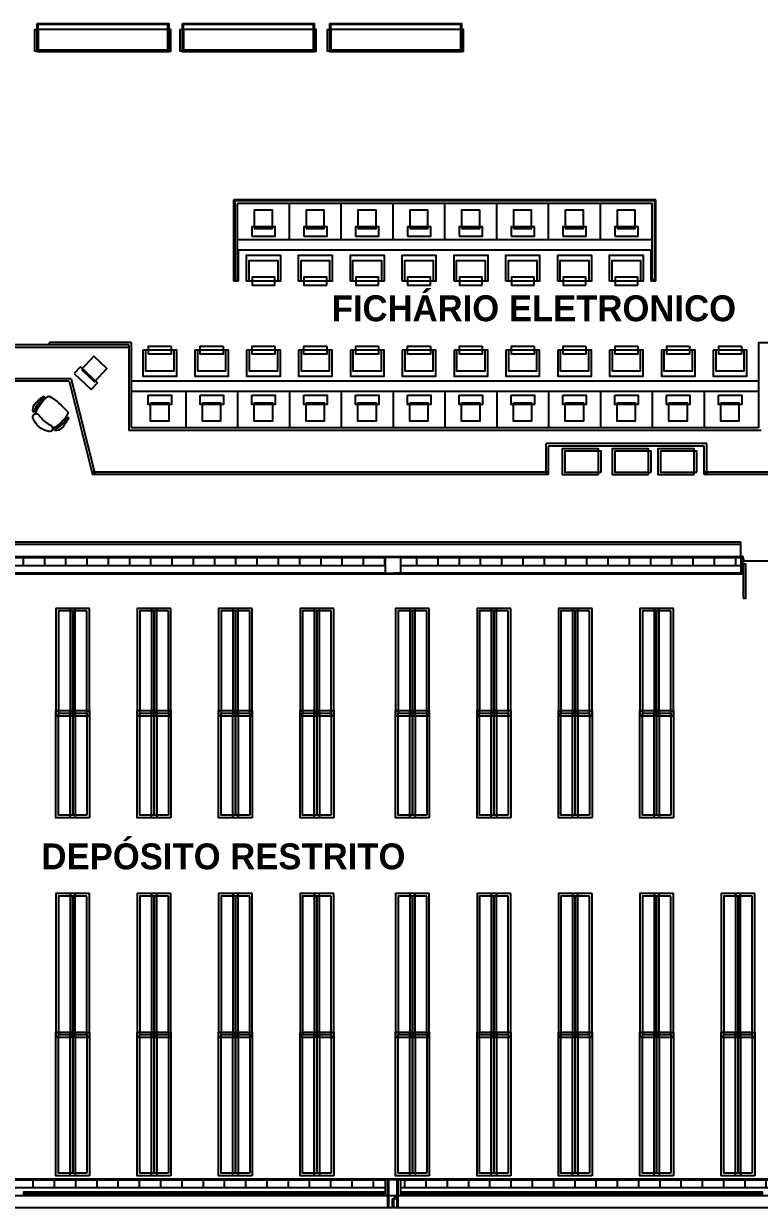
# Model space of a CAD drawing. Extents: x 2217 to 2324, y 363 to 419.
# Drawn here: x 2252.74 to 2266.94, y 364.52 to 387.34 of the extents above; entities that cross this region are included whole.
import ezdxf

# ---------------------------------------------------------------- set-up
doc = ezdxf.new("R2010")
doc.units = 0
doc.header["$LTSCALE"] = 12
doc.header["$MEASUREMENT"] = 0
for name, color, linetype in [('AISLACION', 2, 'CONTINUOUS'), ('ANAQUELES', 2, 'CONTINUOUS'), ('CARPINTERIA', 2, 'CONTINUOUS'), ('ESTRUCTURA', 7, 'CONTINUOUS'), ('MUEBLES', 2, 'CONTINUOUS'), ('MURO-INT', 4, 'CONTINUOUS'), ('NOMBRES3', 3, 'CONTINUOUS'), ('PREMOLDHORMIGON', 7, 'CONTINUOUS'), ('PUERTAS', 2, 'CONTINUOUS')]:
    doc.layers.add(name, color=color, linetype=linetype)
doc.styles.add('NOMBRES3', font='cityb___.ttf')
pattern_1 = [(315, (0, -0.082716), (0.006187184335, 0.006187184335), []), (45, (0, -0.082716), (-0.006187184335, 0.006187184335), [])]

# ---------------------------------------------------------------- blocks, each defined once
blk = doc.blocks.new('SILLA1')
at = {"layer": 'MUEBLES', "color": 1, "linetype": 'Continuous'}
for p, q in [((-0.304, -0.185), (-0.27, -0.191)), ((-0.296, -0.129), (-0.268, -0.133)), ((0.296, -0.129), (0.268, -0.133)), ((0.304, -0.185), (0.27, -0.191)), ((-0.306, -0.256), (-0.266, -0.266)), ((-0.298, -0.317), (-0.256, -0.327)), ((0.298, -0.317), (0.255, -0.328)), ((0.305, -0.257), (0.266, -0.266))]:
    blk.add_line(p, q, dxfattribs=at)
for centre, radius, start, end in [((-0.001, -1.77), 1.77, 82.7101, 97.2551), ((0.387, -0.305), 0.735, 162.634, 181.4864), ((-0.337, -0.122), 0.0422, 350.0508, 58.0661), ((0.169, -0.229), 0.475, 167.8541, 204.3433), ((0.394, -0.189), 0.665, 167.0312, 202.9145), ((-0.221, -0.047), 0.0333, 95.7412, 167.5521), ((-0.395, -0.189), 0.665, 337.0507, 12.934), ((0.221, -0.047), 0.0333, 12.4131, 84.224), ((-0.169, -0.229), 0.475, 335.6219, 12.1111), ((0.337, -0.122), 0.0422, 121.8991, 189.9144), ((-0.387, -0.305), 0.735, 358.4788, 17.3312), ((-0.181, -0.313), 0.167, 183.7268, 236.1993), ((-0.283, -0.434), 0.0209, 294.8472, 24.6135), ((-0.173, -0.489), 0.0617, 87.2905, 238.4128), ((0, 0.394), 0.839, 258.3017, 281.6635), ((0.173, -0.489), 0.0617, 301.5524, 92.6746), ((0.283, -0.434), 0.0209, 155.3517, 245.118), ((0.181, -0.314), 0.167, 303.7659, 356.2384), ((0, -0.191), 0.406, 239.6849, 300.2803)]:
    blk.add_arc(centre, radius, start, end, dxfattribs=at)
blk = doc.blocks.new('P1AULAS')
at = {"layer": 'PUERTAS'}
blk.add_line((1.48, 0.02), (0.02, 0.02), dxfattribs=at)
for points in [[(0.025, 0.73), (0.075, 0.73), (0.075, 0.075), (0.025, 0.075)], [(1.475, 0.73), (1.425, 0.73), (1.425, 0.075), (1.475, 0.075)], [(-0.02, -0.05), (0, -0.05), (0, 0.05), (-0.02, 0.05), (-0.02, 0.07), (0.02, 0.07), (0.02, 0.02), (0.04, 0.02), (0.02, -0.07), (-0.02, -0.07)], [(1.52, -0.05), (1.5, -0.05), (1.5, 0.05), (1.52, 0.05), (1.52, 0.07), (1.48, 0.07), (1.48, 0.02), (1.46, 0.02), (1.48, -0.07), (1.52, -0.07)]]:
    blk.add_lwpolyline(points, close=True, dxfattribs=at)
for centre in [(0.02, 0.075), (1.48, 0.075)]:
    blk.add_circle(centre, 0.005, dxfattribs=at)

msp = doc.modelspace()

# ---------------------------------------------------------------- hatches: boundary and pattern name
at = {"layer": 'AISLACION'}
h = msp.add_hatch(dxfattribs=at)
h.set_pattern_fill('ANSI37', color=8, scale=0.07, angle=-90, style=0)
h.set_pattern_definition(pattern_1)
h.paths.add_polyline_path([(2252.746, 364.769), (2252.746, 364.82), (2253.911, 364.82), (2253.911, 364.769)])
h = msp.add_hatch(dxfattribs=at)
h.set_pattern_fill('ANSI37', color=8, scale=0.07, angle=-90, style=0)
h.set_pattern_definition(pattern_1)
h.paths.add_polyline_path([(2253.916, 364.769), (2253.916, 364.82), (2255.081, 364.82), (2255.081, 364.769)])
h = msp.add_hatch(dxfattribs=at)
h.set_pattern_fill('ANSI37', color=8, scale=0.07, angle=-90, style=0)
h.set_pattern_definition(pattern_1)
h.paths.add_polyline_path([(2255.086, 364.769), (2255.086, 364.82), (2256.251, 364.82), (2256.251, 364.769)])
h = msp.add_hatch(dxfattribs=at)
h.set_pattern_fill('ANSI37', color=8, scale=0.07, angle=-90, style=0)
h.set_pattern_definition(pattern_1)
h.paths.add_polyline_path([(2256.256, 364.769), (2256.256, 364.82), (2257.421, 364.82), (2257.421, 364.769)])
h = msp.add_hatch(dxfattribs=at)
h.set_pattern_fill('ANSI37', color=8, scale=0.07, angle=-90, style=0)
h.set_pattern_definition(pattern_1)
h.paths.add_polyline_path([(2257.426, 364.769), (2257.426, 364.82), (2258.591, 364.82), (2258.591, 364.769)])
h = msp.add_hatch(dxfattribs=at)
h.set_pattern_fill('ANSI37', color=8, scale=0.07, angle=-90, style=0)
h.set_pattern_definition(pattern_1)
h.paths.add_polyline_path([(2258.596, 364.769), (2258.596, 364.82), (2259.716, 364.82), (2259.716, 364.769)])
h = msp.add_hatch(dxfattribs=at)
h.set_pattern_fill('ANSI37', color=8, scale=0.07, angle=-90, style=0)
h.set_pattern_definition(pattern_1)
h.paths.add_polyline_path([(2260.021, 364.769), (2260.021, 364.82), (2261.141, 364.82), (2261.141, 364.769)])
h = msp.add_hatch(dxfattribs=at)
h.set_pattern_fill('ANSI37', color=8, scale=0.07, angle=-90, style=0)
h.set_pattern_definition(pattern_1)
h.paths.add_polyline_path([(2261.146, 364.769), (2261.146, 364.82), (2262.311, 364.82), (2262.311, 364.769)])
h = msp.add_hatch(dxfattribs=at)
h.set_pattern_fill('ANSI37', color=8, scale=0.07, angle=-90, style=0)
h.set_pattern_definition(pattern_1)
h.paths.add_polyline_path([(2262.316, 364.769), (2262.316, 364.82), (2263.481, 364.82), (2263.481, 364.769)])
h = msp.add_hatch(dxfattribs=at)
h.set_pattern_fill('ANSI37', color=8, scale=0.07, angle=-90, style=0)
h.set_pattern_definition(pattern_1)
h.paths.add_polyline_path([(2263.486, 364.769), (2263.486, 364.82), (2264.651, 364.82), (2264.651, 364.769)])
h = msp.add_hatch(dxfattribs=at)
h.set_pattern_fill('ANSI37', color=8, scale=0.07, angle=-90, style=0)
h.set_pattern_definition(pattern_1)
h.paths.add_polyline_path([(2264.656, 364.769), (2264.656, 364.82), (2265.821, 364.82), (2265.821, 364.769)])
h = msp.add_hatch(dxfattribs=at)
h.set_pattern_fill('ANSI37', color=8, scale=0.07, angle=-90, style=0)
h.set_pattern_definition(pattern_1)
h.paths.add_polyline_path([(2265.826, 364.769), (2265.826, 364.82), (2266.991, 364.82), (2266.991, 364.769)])
at = {"layer": 'MURO-INT'}
h = msp.add_hatch(dxfattribs=at)
h.set_pattern_fill('_U', color=2, scale=0.41, angle=90, style=0, pattern_type=0)
h.set_pattern_definition([(90, (8.4, 0), (-0.41, 3e-17), [])])
h.paths.add_polyline_path([(2259.721, 377.049), (2251.621, 377.049), (2251.621, 376.899), (2259.721, 376.899)])
h = msp.add_hatch(dxfattribs=at)
h.set_pattern_fill('_U', color=2, scale=0.41, angle=90, style=0, pattern_type=0)
h.set_pattern_definition([(90, (0, 0), (-0.41, 3e-17), [])])
h.paths.add_polyline_path([(2266.581, 377.049), (2260.021, 377.049), (2260.021, 376.899), (2266.581, 376.899)])
h = msp.add_hatch(dxfattribs=at)
h.set_pattern_fill('_U,_O', color=2, scale=0.41, angle=90, pattern_type=0)
h.set_pattern_definition([(270, (33.6, 777.7983), (-0.41, -3e-17), [])])
h.paths.add_polyline_path([(2259.721, 364.899), (2251.621, 364.899), (2251.621, 365.049), (2259.721, 365.049)])
h = msp.add_hatch(dxfattribs=at)
h.set_pattern_fill('_U,_O', color=2, scale=0.41, angle=90, pattern_type=0)
h.set_pattern_definition([(270, (42, 777.7983), (-0.41, -3e-17), [])])
h.paths.add_polyline_path([(2268.121, 364.899), (2260.021, 364.899), (2260.021, 365.049), (2268.121, 365.049)])

# ---------------------------------------------------------------- linework, layer by layer
at = {"layer": 'AISLACION'}
for points in [[(2252.746, 364.769), (2252.746, 364.82), (2253.911, 364.82), (2253.911, 364.769)], [(2253.916, 364.769), (2253.916, 364.82), (2255.081, 364.82), (2255.081, 364.769)], [(2255.086, 364.769), (2255.086, 364.82), (2256.251, 364.82), (2256.251, 364.769)], [(2256.256, 364.769), (2256.256, 364.82), (2257.421, 364.82), (2257.421, 364.769)], [(2257.426, 364.769), (2257.426, 364.82), (2258.591, 364.82), (2258.591, 364.769)], [(2258.596, 364.769), (2258.596, 364.82), (2259.716, 364.82), (2259.716, 364.769)], [(2260.021, 364.769), (2260.021, 364.82), (2261.141, 364.82), (2261.141, 364.769)], [(2261.146, 364.769), (2261.146, 364.82), (2262.311, 364.82), (2262.311, 364.769)], [(2262.316, 364.769), (2262.316, 364.82), (2263.481, 364.82), (2263.481, 364.769)], [(2263.486, 364.769), (2263.486, 364.82), (2264.651, 364.82), (2264.651, 364.769)], [(2264.656, 364.769), (2264.656, 364.82), (2265.821, 364.82), (2265.821, 364.769)], [(2265.826, 364.769), (2265.826, 364.82), (2266.991, 364.82), (2266.991, 364.769)]]:
    msp.add_lwpolyline(points, close=True, dxfattribs=at)
at = {"layer": 'ANAQUELES', "color": 8}
for points in [[(2253.74, 376.069), (2253.365, 376.069), (2253.365, 373.999), (2253.74, 373.999)], [(2254.015, 376.069), (2253.64, 376.069), (2253.64, 373.999), (2254.015, 373.999)], [(2255.31, 376.069), (2254.935, 376.069), (2254.935, 373.999), (2255.31, 373.999)], [(2255.585, 376.069), (2255.21, 376.069), (2255.21, 373.999), (2255.585, 373.999)], [(2256.88, 376.069), (2256.505, 376.069), (2256.505, 373.999), (2256.88, 373.999)], [(2257.155, 376.069), (2256.78, 376.069), (2256.78, 373.999), (2257.155, 373.999)], [(2258.45, 376.069), (2258.075, 376.069), (2258.075, 373.999), (2258.45, 373.999)], [(2258.725, 376.069), (2258.35, 376.069), (2258.35, 373.999), (2258.725, 373.999)], [(2260.295, 376.069), (2259.92, 376.069), (2259.92, 373.999), (2260.295, 373.999)], [(2260.57, 376.069), (2260.195, 376.069), (2260.195, 373.999), (2260.57, 373.999)], [(2261.865, 376.069), (2261.49, 376.069), (2261.49, 373.999), (2261.865, 373.999)], [(2262.14, 376.069), (2261.765, 376.069), (2261.765, 373.999), (2262.14, 373.999)], [(2263.435, 376.069), (2263.06, 376.069), (2263.06, 373.999), (2263.435, 373.999)], [(2263.71, 376.069), (2263.335, 376.069), (2263.335, 373.999), (2263.71, 373.999)], [(2265.005, 376.069), (2264.63, 376.069), (2264.63, 373.999), (2265.005, 373.999)], [(2265.28, 376.069), (2264.905, 376.069), (2264.905, 373.999), (2265.28, 373.999)], [(2253.74, 372.029), (2253.365, 372.029), (2253.365, 374.099), (2253.74, 374.099)], [(2254.015, 372.029), (2253.64, 372.029), (2253.64, 374.099), (2254.015, 374.099)], [(2255.31, 372.029), (2254.935, 372.029), (2254.935, 374.099), (2255.31, 374.099)], [(2255.585, 372.029), (2255.21, 372.029), (2255.21, 374.099), (2255.585, 374.099)], [(2256.88, 372.029), (2256.505, 372.029), (2256.505, 374.099), (2256.88, 374.099)], [(2257.155, 372.029), (2256.78, 372.029), (2256.78, 374.099), (2257.155, 374.099)], [(2258.45, 372.029), (2258.075, 372.029), (2258.075, 374.099), (2258.45, 374.099)], [(2258.725, 372.029), (2258.35, 372.029), (2258.35, 374.099), (2258.725, 374.099)], [(2260.295, 372.029), (2259.92, 372.029), (2259.92, 374.099), (2260.295, 374.099)], [(2260.57, 372.029), (2260.195, 372.029), (2260.195, 374.099), (2260.57, 374.099)], [(2261.865, 372.029), (2261.49, 372.029), (2261.49, 374.099), (2261.865, 374.099)], [(2262.14, 372.029), (2261.765, 372.029), (2261.765, 374.099), (2262.14, 374.099)], [(2263.435, 372.029), (2263.06, 372.029), (2263.06, 374.099), (2263.435, 374.099)], [(2263.71, 372.029), (2263.335, 372.029), (2263.335, 374.099), (2263.71, 374.099)], [(2265.005, 372.029), (2264.63, 372.029), (2264.63, 374.099), (2265.005, 374.099)], [(2265.28, 372.029), (2264.905, 372.029), (2264.905, 374.099), (2265.28, 374.099)], [(2253.74, 370.569), (2253.365, 370.569), (2253.365, 367.799), (2253.74, 367.799)], [(2254.015, 370.569), (2253.64, 370.569), (2253.64, 367.799), (2254.015, 367.799)], [(2255.31, 370.569), (2254.935, 370.569), (2254.935, 367.799), (2255.31, 367.799)], [(2255.585, 370.569), (2255.21, 370.569), (2255.21, 367.799), (2255.585, 367.799)], [(2256.88, 370.569), (2256.505, 370.569), (2256.505, 367.799), (2256.88, 367.799)], [(2257.155, 370.569), (2256.78, 370.569), (2256.78, 367.799), (2257.155, 367.799)], [(2258.45, 370.569), (2258.075, 370.569), (2258.075, 367.799), (2258.45, 367.799)], [(2258.725, 370.569), (2258.35, 370.569), (2258.35, 367.799), (2258.725, 367.799)], [(2260.295, 370.569), (2259.92, 370.569), (2259.92, 367.799), (2260.295, 367.799)], [(2260.57, 370.569), (2260.195, 370.569), (2260.195, 367.799), (2260.57, 367.799)], [(2261.865, 370.569), (2261.49, 370.569), (2261.49, 367.799), (2261.865, 367.799)], [(2262.14, 370.569), (2261.765, 370.569), (2261.765, 367.799), (2262.14, 367.799)], [(2263.435, 370.569), (2263.06, 370.569), (2263.06, 367.799), (2263.435, 367.799)], [(2263.71, 370.569), (2263.335, 370.569), (2263.335, 367.799), (2263.71, 367.799)], [(2265.005, 370.569), (2264.63, 370.569), (2264.63, 367.799), (2265.005, 367.799)], [(2265.28, 370.569), (2264.905, 370.569), (2264.905, 367.799), (2265.28, 367.799)], [(2266.575, 370.569), (2266.2, 370.569), (2266.2, 367.799), (2266.575, 367.799)], [(2266.85, 370.569), (2266.475, 370.569), (2266.475, 367.799), (2266.85, 367.799)], [(2253.74, 365.129), (2253.365, 365.129), (2253.365, 367.899), (2253.74, 367.899)], [(2254.015, 365.129), (2253.64, 365.129), (2253.64, 367.899), (2254.015, 367.899)], [(2255.31, 365.129), (2254.935, 365.129), (2254.935, 367.899), (2255.31, 367.899)], [(2255.585, 365.129), (2255.21, 365.129), (2255.21, 367.899), (2255.585, 367.899)], [(2256.88, 365.129), (2256.505, 365.129), (2256.505, 367.899), (2256.88, 367.899)], [(2257.155, 365.129), (2256.78, 365.129), (2256.78, 367.899), (2257.155, 367.899)], [(2258.45, 365.129), (2258.075, 365.129), (2258.075, 367.899), (2258.45, 367.899)], [(2258.725, 365.129), (2258.35, 365.129), (2258.35, 367.899), (2258.725, 367.899)], [(2260.295, 365.129), (2259.92, 365.129), (2259.92, 367.899), (2260.295, 367.899)], [(2260.57, 365.129), (2260.195, 365.129), (2260.195, 367.899), (2260.57, 367.899)], [(2261.865, 365.129), (2261.49, 365.129), (2261.49, 367.899), (2261.865, 367.899)], [(2262.14, 365.129), (2261.765, 365.129), (2261.765, 367.899), (2262.14, 367.899)], [(2263.435, 365.129), (2263.06, 365.129), (2263.06, 367.899), (2263.435, 367.899)], [(2263.71, 365.129), (2263.335, 365.129), (2263.335, 367.899), (2263.71, 367.899)], [(2265.005, 365.129), (2264.63, 365.129), (2264.63, 367.899), (2265.005, 367.899)], [(2265.28, 365.129), (2264.905, 365.129), (2264.905, 367.899), (2265.28, 367.899)], [(2266.575, 365.129), (2266.2, 365.129), (2266.2, 367.899), (2266.575, 367.899)], [(2266.85, 365.129), (2266.475, 365.129), (2266.475, 367.899), (2266.85, 367.899)]]:
    msp.add_lwpolyline(points, close=True, dxfattribs=at)
at = {"layer": 'ANAQUELES'}
for points in [[(2253.69, 376.019), (2253.415, 376.019), (2253.415, 374.049), (2253.69, 374.049)], [(2253.965, 376.019), (2253.69, 376.019), (2253.69, 374.049), (2253.965, 374.049)], [(2255.26, 376.019), (2254.985, 376.019), (2254.985, 374.049), (2255.26, 374.049)], [(2255.535, 376.019), (2255.26, 376.019), (2255.26, 374.049), (2255.535, 374.049)], [(2256.83, 376.019), (2256.555, 376.019), (2256.555, 374.049), (2256.83, 374.049)], [(2257.105, 376.019), (2256.83, 376.019), (2256.83, 374.049), (2257.105, 374.049)], [(2258.4, 376.019), (2258.125, 376.019), (2258.125, 374.049), (2258.4, 374.049)], [(2258.675, 376.019), (2258.4, 376.019), (2258.4, 374.049), (2258.675, 374.049)], [(2260.245, 376.019), (2259.97, 376.019), (2259.97, 374.049), (2260.245, 374.049)], [(2260.52, 376.019), (2260.245, 376.019), (2260.245, 374.049), (2260.52, 374.049)], [(2261.815, 376.019), (2261.54, 376.019), (2261.54, 374.049), (2261.815, 374.049)], [(2262.09, 376.019), (2261.815, 376.019), (2261.815, 374.049), (2262.09, 374.049)], [(2263.385, 376.019), (2263.11, 376.019), (2263.11, 374.049), (2263.385, 374.049)], [(2263.66, 376.019), (2263.385, 376.019), (2263.385, 374.049), (2263.66, 374.049)], [(2264.955, 376.019), (2264.68, 376.019), (2264.68, 374.049), (2264.955, 374.049)], [(2265.23, 376.019), (2264.955, 376.019), (2264.955, 374.049), (2265.23, 374.049)], [(2253.69, 372.079), (2253.415, 372.079), (2253.415, 374.049), (2253.69, 374.049)], [(2253.965, 372.079), (2253.69, 372.079), (2253.69, 374.049), (2253.965, 374.049)], [(2255.26, 372.079), (2254.985, 372.079), (2254.985, 374.049), (2255.26, 374.049)], [(2255.535, 372.079), (2255.26, 372.079), (2255.26, 374.049), (2255.535, 374.049)], [(2256.83, 372.079), (2256.555, 372.079), (2256.555, 374.049), (2256.83, 374.049)], [(2257.105, 372.079), (2256.83, 372.079), (2256.83, 374.049), (2257.105, 374.049)], [(2258.4, 372.079), (2258.125, 372.079), (2258.125, 374.049), (2258.4, 374.049)], [(2258.675, 372.079), (2258.4, 372.079), (2258.4, 374.049), (2258.675, 374.049)], [(2260.245, 372.079), (2259.97, 372.079), (2259.97, 374.049), (2260.245, 374.049)], [(2260.52, 372.079), (2260.245, 372.079), (2260.245, 374.049), (2260.52, 374.049)], [(2261.815, 372.079), (2261.54, 372.079), (2261.54, 374.049), (2261.815, 374.049)], [(2262.09, 372.079), (2261.815, 372.079), (2261.815, 374.049), (2262.09, 374.049)], [(2263.385, 372.079), (2263.11, 372.079), (2263.11, 374.049), (2263.385, 374.049)], [(2263.66, 372.079), (2263.385, 372.079), (2263.385, 374.049), (2263.66, 374.049)], [(2264.955, 372.079), (2264.68, 372.079), (2264.68, 374.049), (2264.955, 374.049)], [(2265.23, 372.079), (2264.955, 372.079), (2264.955, 374.049), (2265.23, 374.049)], [(2253.69, 370.519), (2253.415, 370.519), (2253.415, 367.849), (2253.69, 367.849)], [(2253.965, 370.519), (2253.69, 370.519), (2253.69, 367.849), (2253.965, 367.849)], [(2255.26, 370.519), (2254.985, 370.519), (2254.985, 367.849), (2255.26, 367.849)], [(2255.535, 370.519), (2255.26, 370.519), (2255.26, 367.849), (2255.535, 367.849)], [(2256.83, 370.519), (2256.555, 370.519), (2256.555, 367.849), (2256.83, 367.849)], [(2257.105, 370.519), (2256.83, 370.519), (2256.83, 367.849), (2257.105, 367.849)], [(2258.4, 370.519), (2258.125, 370.519), (2258.125, 367.849), (2258.4, 367.849)], [(2258.675, 370.519), (2258.4, 370.519), (2258.4, 367.849), (2258.675, 367.849)], [(2260.245, 370.519), (2259.97, 370.519), (2259.97, 367.849), (2260.245, 367.849)], [(2260.52, 370.519), (2260.245, 370.519), (2260.245, 367.849), (2260.52, 367.849)], [(2261.815, 370.519), (2261.54, 370.519), (2261.54, 367.849), (2261.815, 367.849)], [(2262.09, 370.519), (2261.815, 370.519), (2261.815, 367.849), (2262.09, 367.849)], [(2263.385, 370.519), (2263.11, 370.519), (2263.11, 367.849), (2263.385, 367.849)], [(2263.66, 370.519), (2263.385, 370.519), (2263.385, 367.849), (2263.66, 367.849)], [(2264.955, 370.519), (2264.68, 370.519), (2264.68, 367.849), (2264.955, 367.849)], [(2265.23, 370.519), (2264.955, 370.519), (2264.955, 367.849), (2265.23, 367.849)], [(2266.525, 370.519), (2266.25, 370.519), (2266.25, 367.849), (2266.525, 367.849)], [(2266.8, 370.519), (2266.525, 370.519), (2266.525, 367.849), (2266.8, 367.849)], [(2253.69, 365.179), (2253.415, 365.179), (2253.415, 367.849), (2253.69, 367.849)], [(2253.965, 365.179), (2253.69, 365.179), (2253.69, 367.849), (2253.965, 367.849)], [(2255.26, 365.179), (2254.985, 365.179), (2254.985, 367.849), (2255.26, 367.849)], [(2255.535, 365.179), (2255.26, 365.179), (2255.26, 367.849), (2255.535, 367.849)], [(2256.83, 365.179), (2256.555, 365.179), (2256.555, 367.849), (2256.83, 367.849)], [(2257.105, 365.179), (2256.83, 365.179), (2256.83, 367.849), (2257.105, 367.849)], [(2258.4, 365.179), (2258.125, 365.179), (2258.125, 367.849), (2258.4, 367.849)], [(2258.675, 365.179), (2258.4, 365.179), (2258.4, 367.849), (2258.675, 367.849)], [(2260.245, 365.179), (2259.97, 365.179), (2259.97, 367.849), (2260.245, 367.849)], [(2260.52, 365.179), (2260.245, 365.179), (2260.245, 367.849), (2260.52, 367.849)], [(2261.815, 365.179), (2261.54, 365.179), (2261.54, 367.849), (2261.815, 367.849)], [(2262.09, 365.179), (2261.815, 365.179), (2261.815, 367.849), (2262.09, 367.849)], [(2263.385, 365.179), (2263.11, 365.179), (2263.11, 367.849), (2263.385, 367.849)], [(2263.66, 365.179), (2263.385, 365.179), (2263.385, 367.849), (2263.66, 367.849)], [(2264.955, 365.179), (2264.68, 365.179), (2264.68, 367.849), (2264.955, 367.849)], [(2265.23, 365.179), (2264.955, 365.179), (2264.955, 367.849), (2265.23, 367.849)], [(2266.525, 365.179), (2266.25, 365.179), (2266.25, 367.849), (2266.525, 367.849)], [(2266.8, 365.179), (2266.525, 365.179), (2266.525, 367.849), (2266.8, 367.849)]]:
    msp.add_lwpolyline(points, close=True, dxfattribs=at)
at = {"layer": 'CARPINTERIA'}
for p, q in [((2255.522, 387.235), (2253.022, 387.235)), ((2258.327, 387.235), (2255.827, 387.235)), ((2261.17, 387.235), (2258.67, 387.235))]:
    msp.add_line(p, q, dxfattribs=at)
for points in [[(2253.022, 386.815), (2252.96, 386.815), (2252.96, 387.235), (2253.022, 387.235)], [(2253.022, 387.335), (2255.522, 387.335), (2255.522, 386.835), (2253.022, 386.835)], [(2255.522, 386.815), (2255.583, 386.815), (2255.583, 387.235), (2255.522, 387.235)], [(2255.827, 386.815), (2255.765, 386.815), (2255.765, 387.235), (2255.827, 387.235)], [(2255.827, 387.335), (2258.327, 387.335), (2258.327, 386.835), (2255.827, 386.835)], [(2258.327, 386.815), (2258.389, 386.815), (2258.389, 387.235), (2258.327, 387.235)], [(2258.67, 386.815), (2258.608, 386.815), (2258.608, 387.235), (2258.67, 387.235)], [(2258.67, 387.335), (2261.17, 387.335), (2261.17, 386.835), (2258.67, 386.835)], [(2261.17, 386.815), (2261.231, 386.815), (2261.231, 387.235), (2261.17, 387.235)]]:
    msp.add_lwpolyline(points, close=True, dxfattribs=at)
at = {"layer": 'CARPINTERIA', "color": 8}
for points in [[(2253.002, 387.345), (2255.542, 387.345), (2255.542, 386.805), (2253.002, 386.805)], [(2255.807, 387.345), (2258.347, 387.345), (2258.347, 386.805), (2255.807, 386.805)], [(2258.65, 387.345), (2261.19, 387.345), (2261.19, 386.805), (2258.65, 386.805)]]:
    msp.add_lwpolyline(points, close=True, dxfattribs=at)
at = {"layer": 'ESTRUCTURA'}
for points in [[(2259.721, 376.749), (2260.021, 376.749), (2260.021, 377.049), (2259.721, 377.049)], [(2259.721, 364.749), (2260.021, 364.749), (2260.021, 365.049), (2259.721, 365.049)]]:
    msp.add_lwpolyline(points, close=True, dxfattribs=at)
at = {"layer": 'MUEBLES', "color": 8}
for p, q in [((2264.941, 383.949), (2256.801, 383.949)), ((2256.801, 382.379), (2256.801, 383.949)), ((2264.941, 382.379), (2264.941, 383.949)), ((2256.891, 382.379), (2256.891, 382.979)), ((2264.851, 382.379), (2264.851, 382.979)), ((2256.891, 382.379), (2256.801, 382.379)), ((2264.941, 382.379), (2264.851, 382.379)), ((2254.771, 381.099), (2246.886, 381.099)), ((2253.658, 380.499), (2247.176, 380.499)), ((2253.658, 380.499), (2254.12, 378.661)), ((2262.821, 378.649), (2262.821, 379.249)), ((2265.921, 379.249), (2262.821, 379.249)), ((2265.921, 378.649), (2265.921, 379.249)), ((2262.871, 378.699), (2254.071, 378.699)), ((2267.671, 378.699), (2265.871, 378.699)), ((2266.581, 377.299), (2247.267, 377.299))]:
    msp.add_line(p, q, dxfattribs=at)
at = {"layer": 'MUEBLES'}
for p, q in [((2264.921, 383.929), (2256.821, 383.929)), ((2256.821, 382.399), (2256.821, 383.929)), ((2264.921, 382.399), (2264.921, 383.929)), ((2264.871, 383.879), (2256.871, 383.879)), ((2256.871, 382.399), (2256.871, 383.879)), ((2257.871, 383.179), (2257.871, 383.879)), ((2258.871, 383.179), (2258.871, 383.879)), ((2259.871, 383.179), (2259.871, 383.879)), ((2260.871, 383.179), (2260.871, 383.879)), ((2261.871, 383.179), (2261.871, 383.879)), ((2262.871, 383.179), (2262.871, 383.879)), ((2263.871, 383.179), (2263.871, 383.879)), ((2264.871, 382.399), (2264.871, 383.879)), ((2264.871, 383.179), (2256.871, 383.179)), ((2256.871, 382.399), (2256.821, 382.399)), ((2264.921, 382.399), (2264.871, 382.399)), ((2254.821, 381.199), (2253.242, 381.199)), ((2253.242, 381.149), (2253.242, 381.199)), ((2254.821, 381.199), (2254.821, 379.549)), ((2266.921, 381.199), (2266.921, 379.549)), ((2266.921, 381.199), (2271.875, 381.199)), ((2254.771, 381.149), (2246.886, 381.149)), ((2254.771, 381.149), (2254.771, 379.499)), ((2253.619, 380.449), (2247.199, 380.449)), ((2253.619, 380.449), (2254.071, 378.649)), ((2266.921, 380.249), (2254.821, 380.249)), ((2255.871, 380.249), (2255.871, 379.549)), ((2256.871, 380.249), (2256.871, 379.549)), ((2257.871, 380.249), (2257.871, 379.549)), ((2258.871, 380.249), (2258.871, 379.549)), ((2259.871, 380.249), (2259.871, 379.549)), ((2260.871, 380.249), (2260.871, 379.549)), ((2261.871, 380.249), (2261.871, 379.549)), ((2262.871, 380.249), (2262.871, 379.549)), ((2263.871, 380.249), (2263.871, 379.549)), ((2264.871, 380.249), (2264.871, 379.549)), ((2264.871, 380.249), (2264.871, 379.549)), ((2265.871, 380.249), (2265.871, 379.549)), ((2265.871, 380.249), (2265.871, 379.549)), ((2266.921, 380.249), (2266.921, 379.549)), ((2266.971, 379.499), (2254.771, 379.499)), ((2266.921, 379.549), (2254.821, 379.549)), ((2262.871, 378.649), (2262.871, 379.199)), ((2265.871, 379.199), (2262.871, 379.199)), ((2265.871, 378.649), (2265.871, 379.199)), ((2262.871, 378.649), (2254.071, 378.649)), ((2267.671, 378.649), (2265.871, 378.649)), ((2266.581, 377.349), (2247.317, 377.349)), ((2266.581, 377.069), (2266.581, 377.349))]:
    msp.add_line(p, q, dxfattribs=at)
at = {"layer": 'MUEBLES', "color": 1}
for p, q in [((2264.871, 382.979), (2256.871, 382.979)), ((2266.921, 380.449), (2254.821, 380.449))]:
    msp.add_line(p, q, dxfattribs=at)
for points in [[(2257.193, 383.398), (2257.543, 383.398), (2257.543, 383.748), (2257.193, 383.748)], [(2258.193, 383.398), (2258.543, 383.398), (2258.543, 383.748), (2258.193, 383.748)], [(2259.193, 383.398), (2259.543, 383.398), (2259.543, 383.748), (2259.193, 383.748)], [(2260.193, 383.398), (2260.543, 383.398), (2260.543, 383.748), (2260.193, 383.748)], [(2261.193, 383.398), (2261.543, 383.398), (2261.543, 383.748), (2261.193, 383.748)], [(2262.193, 383.398), (2262.543, 383.398), (2262.543, 383.748), (2262.193, 383.748)], [(2263.193, 383.398), (2263.543, 383.398), (2263.543, 383.748), (2263.193, 383.748)], [(2264.193, 383.398), (2264.543, 383.398), (2264.543, 383.748), (2264.193, 383.748)], [(2257.146, 383.244), (2257.596, 383.244), (2257.596, 383.424), (2257.146, 383.424)], [(2258.146, 383.244), (2258.596, 383.244), (2258.596, 383.424), (2258.146, 383.424)], [(2259.146, 383.244), (2259.596, 383.244), (2259.596, 383.424), (2259.146, 383.424)], [(2260.146, 383.244), (2260.596, 383.244), (2260.596, 383.424), (2260.146, 383.424)], [(2261.146, 383.244), (2261.596, 383.244), (2261.596, 383.424), (2261.146, 383.424)], [(2262.146, 383.244), (2262.596, 383.244), (2262.596, 383.424), (2262.146, 383.424)], [(2263.146, 383.244), (2263.596, 383.244), (2263.596, 383.424), (2263.146, 383.424)], [(2264.146, 383.244), (2264.596, 383.244), (2264.596, 383.424), (2264.146, 383.424)], [(2257.046, 382.379), (2257.046, 382.879), (2257.696, 382.879), (2257.696, 382.379)], [(2258.046, 382.379), (2258.046, 382.879), (2258.696, 382.879), (2258.696, 382.379)], [(2259.046, 382.379), (2259.046, 382.879), (2259.696, 382.879), (2259.696, 382.379)], [(2260.046, 382.379), (2260.046, 382.879), (2260.696, 382.879), (2260.696, 382.379)], [(2261.046, 382.379), (2261.046, 382.879), (2261.696, 382.879), (2261.696, 382.379)], [(2262.046, 382.379), (2262.046, 382.879), (2262.696, 382.879), (2262.696, 382.379)], [(2263.046, 382.379), (2263.046, 382.879), (2263.696, 382.879), (2263.696, 382.379)], [(2264.046, 382.379), (2264.046, 382.879), (2264.696, 382.879), (2264.696, 382.379)], [(2257.096, 382.379), (2257.096, 382.779), (2257.646, 382.779), (2257.646, 382.379)], [(2258.096, 382.379), (2258.096, 382.779), (2258.646, 382.779), (2258.646, 382.379)], [(2259.096, 382.379), (2259.096, 382.779), (2259.646, 382.779), (2259.646, 382.379)], [(2260.096, 382.379), (2260.096, 382.779), (2260.646, 382.779), (2260.646, 382.379)], [(2261.096, 382.379), (2261.096, 382.779), (2261.646, 382.779), (2261.646, 382.379)], [(2262.096, 382.379), (2262.096, 382.779), (2262.646, 382.779), (2262.646, 382.379)], [(2263.096, 382.379), (2263.096, 382.779), (2263.646, 382.779), (2263.646, 382.379)], [(2264.096, 382.379), (2264.096, 382.779), (2264.646, 382.779), (2264.646, 382.379)], [(2255.046, 381.049), (2255.046, 380.549), (2255.696, 380.549), (2255.696, 381.049)], [(2255.096, 381.049), (2255.096, 380.649), (2255.646, 380.649), (2255.646, 381.049)], [(2256.046, 381.049), (2256.046, 380.549), (2256.696, 380.549), (2256.696, 381.049)], [(2256.096, 381.049), (2256.096, 380.649), (2256.646, 380.649), (2256.646, 381.049)], [(2257.046, 381.049), (2257.046, 380.549), (2257.696, 380.549), (2257.696, 381.049)], [(2257.096, 381.049), (2257.096, 380.649), (2257.646, 380.649), (2257.646, 381.049)], [(2258.046, 381.049), (2258.046, 380.549), (2258.696, 380.549), (2258.696, 381.049)], [(2258.096, 381.049), (2258.096, 380.649), (2258.646, 380.649), (2258.646, 381.049)], [(2259.046, 381.049), (2259.046, 380.549), (2259.696, 380.549), (2259.696, 381.049)], [(2259.096, 381.049), (2259.096, 380.649), (2259.646, 380.649), (2259.646, 381.049)], [(2260.046, 381.049), (2260.046, 380.549), (2260.696, 380.549), (2260.696, 381.049)], [(2260.096, 381.049), (2260.096, 380.649), (2260.646, 380.649), (2260.646, 381.049)], [(2261.046, 381.049), (2261.046, 380.549), (2261.696, 380.549), (2261.696, 381.049)], [(2261.096, 381.049), (2261.096, 380.649), (2261.646, 380.649), (2261.646, 381.049)], [(2262.046, 381.049), (2262.046, 380.549), (2262.696, 380.549), (2262.696, 381.049)], [(2262.096, 381.049), (2262.096, 380.649), (2262.646, 380.649), (2262.646, 381.049)], [(2263.046, 381.049), (2263.046, 380.549), (2263.696, 380.549), (2263.696, 381.049)], [(2263.096, 381.049), (2263.096, 380.649), (2263.646, 380.649), (2263.646, 381.049)], [(2264.046, 381.049), (2264.046, 380.549), (2264.696, 380.549), (2264.696, 381.049)], [(2264.096, 381.049), (2264.096, 380.649), (2264.646, 380.649), (2264.646, 381.049)], [(2265.046, 381.049), (2265.046, 380.549), (2265.696, 380.549), (2265.696, 381.049)], [(2265.096, 381.049), (2265.096, 380.649), (2265.646, 380.649), (2265.646, 381.049)], [(2266.046, 381.049), (2266.046, 380.549), (2266.696, 380.549), (2266.696, 381.049)], [(2266.096, 381.049), (2266.096, 380.649), (2266.646, 380.649), (2266.646, 381.049)], [(2255.146, 380.184), (2255.596, 380.184), (2255.596, 380.004), (2255.146, 380.004)], [(2256.146, 380.184), (2256.596, 380.184), (2256.596, 380.004), (2256.146, 380.004)], [(2257.146, 380.184), (2257.596, 380.184), (2257.596, 380.004), (2257.146, 380.004)], [(2258.146, 380.184), (2258.596, 380.184), (2258.596, 380.004), (2258.146, 380.004)], [(2259.146, 380.184), (2259.596, 380.184), (2259.596, 380.004), (2259.146, 380.004)], [(2260.146, 380.184), (2260.596, 380.184), (2260.596, 380.004), (2260.146, 380.004)], [(2261.146, 380.184), (2261.596, 380.184), (2261.596, 380.004), (2261.146, 380.004)], [(2262.146, 380.184), (2262.596, 380.184), (2262.596, 380.004), (2262.146, 380.004)], [(2263.146, 380.184), (2263.596, 380.184), (2263.596, 380.004), (2263.146, 380.004)], [(2264.146, 380.184), (2264.596, 380.184), (2264.596, 380.004), (2264.146, 380.004)], [(2265.146, 380.184), (2265.596, 380.184), (2265.596, 380.004), (2265.146, 380.004)], [(2265.146, 380.184), (2265.596, 380.184), (2265.596, 380.004), (2265.146, 380.004)], [(2266.146, 380.184), (2266.596, 380.184), (2266.596, 380.004), (2266.146, 380.004)], [(2266.146, 380.184), (2266.596, 380.184), (2266.596, 380.004), (2266.146, 380.004)], [(2255.193, 380.03), (2255.543, 380.03), (2255.543, 379.68), (2255.193, 379.68)], [(2256.193, 380.03), (2256.543, 380.03), (2256.543, 379.68), (2256.193, 379.68)], [(2257.193, 380.03), (2257.543, 380.03), (2257.543, 379.68), (2257.193, 379.68)], [(2258.193, 380.03), (2258.543, 380.03), (2258.543, 379.68), (2258.193, 379.68)], [(2259.193, 380.03), (2259.543, 380.03), (2259.543, 379.68), (2259.193, 379.68)], [(2260.193, 380.03), (2260.543, 380.03), (2260.543, 379.68), (2260.193, 379.68)], [(2261.193, 380.03), (2261.543, 380.03), (2261.543, 379.68), (2261.193, 379.68)], [(2262.193, 380.03), (2262.543, 380.03), (2262.543, 379.68), (2262.193, 379.68)], [(2263.193, 380.03), (2263.543, 380.03), (2263.543, 379.68), (2263.193, 379.68)], [(2264.193, 380.03), (2264.543, 380.03), (2264.543, 379.68), (2264.193, 379.68)], [(2265.193, 380.03), (2265.543, 380.03), (2265.543, 379.68), (2265.193, 379.68)], [(2265.193, 380.03), (2265.543, 380.03), (2265.543, 379.68), (2265.193, 379.68)], [(2266.193, 380.03), (2266.543, 380.03), (2266.543, 379.68), (2266.193, 379.68)], [(2266.193, 380.03), (2266.543, 380.03), (2266.543, 379.68), (2266.193, 379.68)], [(2263.835, 378.649), (2263.835, 379.149), (2263.135, 379.149), (2263.135, 378.649)], [(2264.799, 378.649), (2264.799, 379.149), (2264.099, 379.149), (2264.099, 378.649)], [(2265.678, 378.649), (2265.678, 379.149), (2264.978, 379.149), (2264.978, 378.649)], [(2263.885, 378.699), (2263.885, 379.099), (2263.185, 379.099), (2263.185, 378.699)], [(2264.849, 378.699), (2264.849, 379.099), (2264.149, 379.099), (2264.149, 378.699)], [(2265.728, 378.699), (2265.728, 379.099), (2265.028, 379.099), (2265.028, 378.699)]]:
    msp.add_lwpolyline(points, close=True, dxfattribs=at)
at = {"layer": 'MUEBLES'}
for points in [[(2257.592, 382.299), (2257.592, 382.459), (2257.152, 382.459), (2257.152, 382.299)], [(2258.592, 382.299), (2258.592, 382.459), (2258.152, 382.459), (2258.152, 382.299)], [(2259.592, 382.299), (2259.592, 382.459), (2259.152, 382.459), (2259.152, 382.299)], [(2260.592, 382.299), (2260.592, 382.459), (2260.152, 382.459), (2260.152, 382.299)], [(2261.592, 382.299), (2261.592, 382.459), (2261.152, 382.459), (2261.152, 382.299)], [(2262.592, 382.299), (2262.592, 382.459), (2262.152, 382.459), (2262.152, 382.299)], [(2263.592, 382.299), (2263.592, 382.459), (2263.152, 382.459), (2263.152, 382.299)], [(2264.592, 382.299), (2264.592, 382.459), (2264.152, 382.459), (2264.152, 382.299)], [(2255.592, 381.129), (2255.592, 380.969), (2255.152, 380.969), (2255.152, 381.129)], [(2256.592, 381.129), (2256.592, 380.969), (2256.152, 380.969), (2256.152, 381.129)], [(2257.592, 381.129), (2257.592, 380.969), (2257.152, 380.969), (2257.152, 381.129)], [(2258.592, 381.129), (2258.592, 380.969), (2258.152, 380.969), (2258.152, 381.129)], [(2259.592, 381.129), (2259.592, 380.969), (2259.152, 380.969), (2259.152, 381.129)], [(2260.592, 381.129), (2260.592, 380.969), (2260.152, 380.969), (2260.152, 381.129)], [(2261.592, 381.129), (2261.592, 380.969), (2261.152, 380.969), (2261.152, 381.129)], [(2262.592, 381.129), (2262.592, 380.969), (2262.152, 380.969), (2262.152, 381.129)], [(2263.592, 381.129), (2263.592, 380.969), (2263.152, 380.969), (2263.152, 381.129)], [(2264.592, 381.129), (2264.592, 380.969), (2264.152, 380.969), (2264.152, 381.129)], [(2265.592, 381.129), (2265.592, 380.969), (2265.152, 380.969), (2265.152, 381.129)], [(2266.592, 381.129), (2266.592, 380.969), (2266.152, 380.969), (2266.152, 381.129)], [(2253.857, 380.676), (2254.112, 380.437), (2254.351, 380.693), (2254.096, 380.932)], [(2253.718, 380.596), (2254.046, 380.288), (2254.169, 380.42), (2253.841, 380.727)]]:
    msp.add_lwpolyline(points, close=True, dxfattribs=at)
at = {"layer": 'MURO-INT', "color": 8}
for p, q in [((2251.471, 377.069), (2259.871, 377.069)), ((2259.871, 377.069), (2266.581, 377.069)), ((2266.601, 376.929), (2266.601, 376.729)), ((2259.871, 376.729), (2251.471, 376.729)), ((2266.601, 376.729), (2259.871, 376.729)), ((2251.471, 365.069), (2259.871, 365.069)), ((2259.871, 365.069), (2268.421, 365.069))]:
    msp.add_line(p, q, dxfattribs=at)
at = {"layer": 'MURO-INT'}
for p, q in [((2251.621, 377.049), (2259.721, 377.049)), ((2251.621, 376.899), (2259.721, 376.899)), ((2260.021, 377.049), (2266.581, 377.049)), ((2260.021, 376.899), (2266.581, 376.899)), ((2266.581, 377.049), (2266.581, 376.749)), ((2259.721, 376.749), (2251.471, 376.749)), ((2266.581, 376.749), (2259.871, 376.749)), ((2251.621, 365.049), (2259.721, 365.049)), ((2260.021, 365.049), (2268.121, 365.049)), ((2251.621, 364.899), (2259.721, 364.899)), ((2260.021, 364.899), (2268.121, 364.899))]:
    msp.add_line(p, q, dxfattribs=at)
at = {"layer": 'PREMOLDHORMIGON', "color": 8}
for p, q in [((2259.771, 364.519), (2259.771, 365.049)), ((2259.791, 364.519), (2259.791, 365.049)), ((2259.951, 364.519), (2259.951, 365.049)), ((2259.971, 364.519), (2259.971, 365.049))]:
    msp.add_line(p, q, dxfattribs=at)
at = {"layer": 'PREMOLDHORMIGON'}
for points in [[(2259.903, 364.739), (2251.523, 364.739), (2251.523, 364.683), (2251.481, 364.671), (2251.481, 364.519), (2259.861, 364.519), (2259.861, 364.686), (2259.903, 364.698)], [(2268.303, 364.739), (2259.923, 364.739), (2259.923, 364.683), (2259.881, 364.671), (2259.881, 364.519), (2268.261, 364.519), (2268.261, 364.686), (2268.303, 364.698)]]:
    msp.add_lwpolyline(points, close=True, dxfattribs=at)
at = {"layer": 'PREMOLDHORMIGON', "color": 8}
msp.add_lwpolyline([(2259.923, 364.698), (2259.923, 364.739), (2259.903, 364.739), (2259.903, 364.698)], close=True, dxfattribs=at)

# ---------------------------------------------------------------- block references
at = {"layer": 'MUEBLES', "xscale": -1, "rotation": 319.4187171425125}
msp.add_blockref('SILLA1', (2253.43, 380.022), dxfattribs=at)
at = {"layer": 'PUERTAS', "xscale": -1, "rotation": 180}
msp.add_blockref('P1AULAS', (2266.601, 376.999), dxfattribs=at)

# ---------------------------------------------------------------- texts
at = {"layer": 'NOMBRES3', "style": 'NOMBRES3'}
for s, p in [('FICHÁRIO ELETRONICO', (2258.687, 381.606)), ('DEPÓSITO RESTRITO', (2253.088, 371.037))]:
    msp.add_text(s, height=0.5, dxfattribs=at).set_placement(p)

doc.saveas('drawing.dxf')
